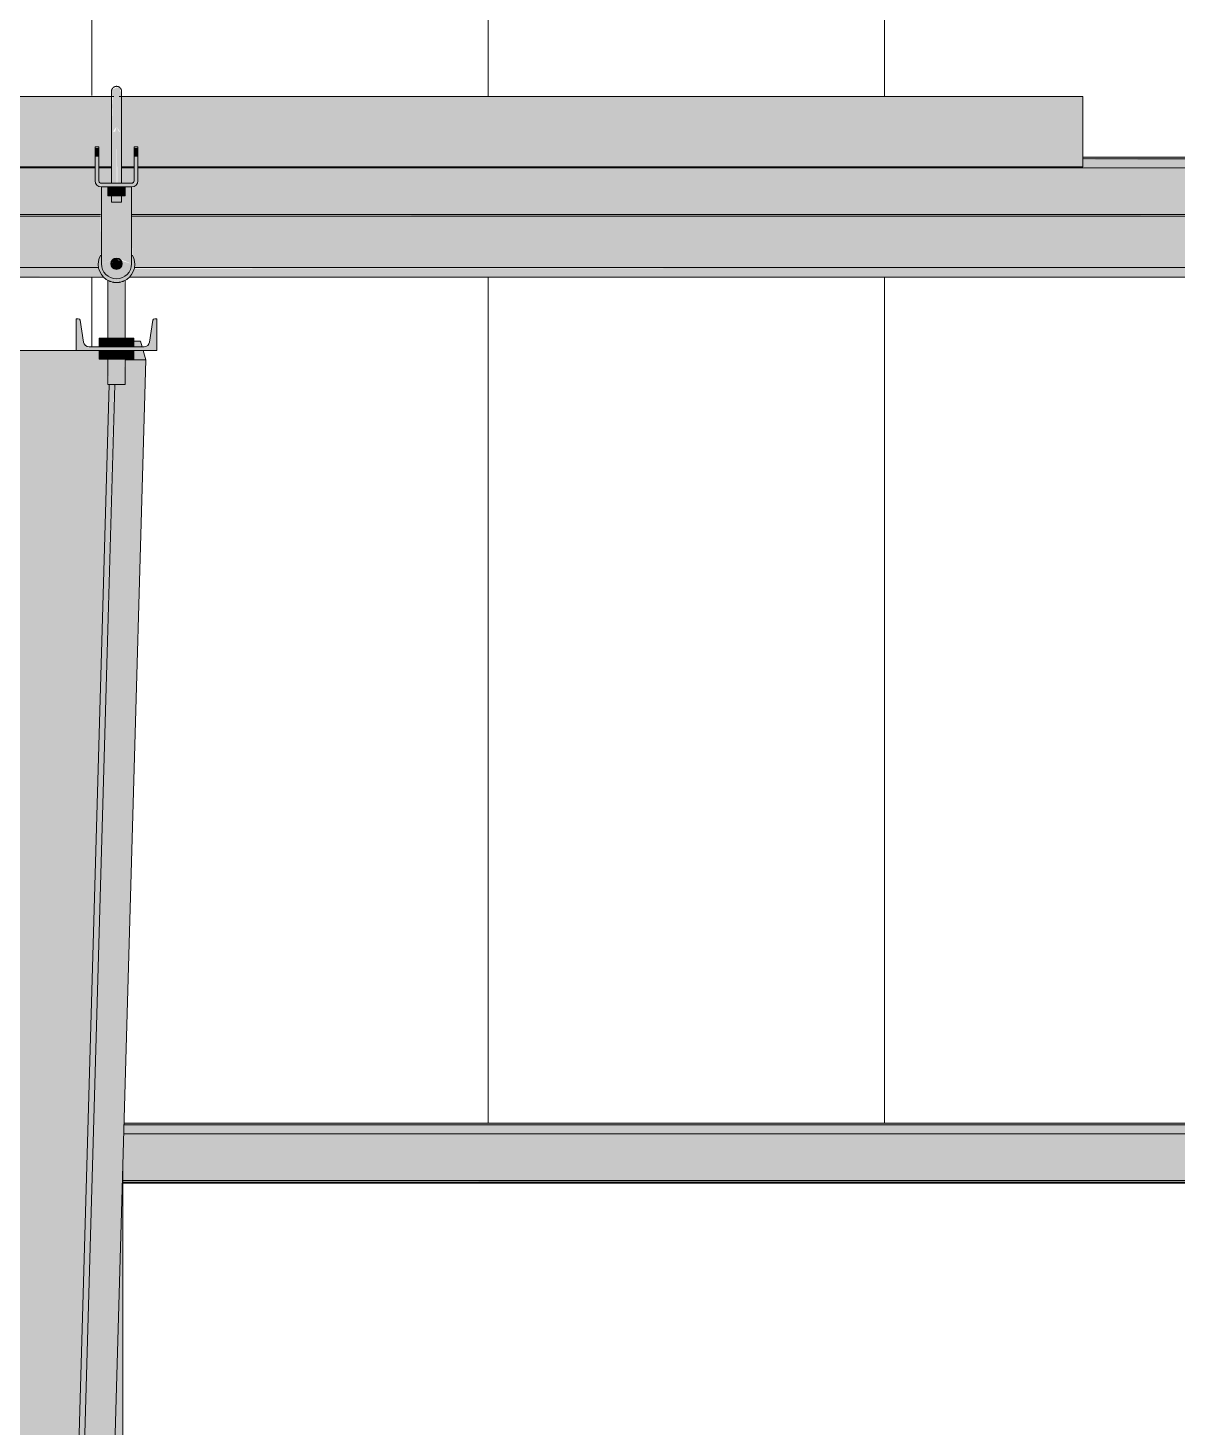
# Model space of a CAD drawing. Header units: inches. Extents: x -26493 to -10162, y -132 to 713.
# Drawn here: x -16296.9 to -16239.8, y 227.9 to 297.4 of the extents above; entities that cross this region are included whole.
import ezdxf

# ---------------------------------------------------------------- set-up
doc = ezdxf.new("R2010")
doc.units = ezdxf.units.IN
doc.header["$MEASUREMENT"] = 0
for name, color, linetype, lineweight in [('A-WALL-PATT', 111, 'Continuous', 13), ('L-SITE-WALL', 31, 'Continuous', 13), ('Q-SPCQ', 91, 'Continuous', 9), ('S-BEAM', 12, 'Continuous', 9)]:
    doc.layers.add(name, color=color, linetype=linetype, lineweight=lineweight)

# ---------------------------------------------------------------- blocks, each defined once
blk = doc.blocks.new('Girt_Z - 8_D-V112-Section 1')
at = {"layer": 'S-BEAM'}
h = blk.add_hatch(color=256, dxfattribs=at)
h.paths.add_polyline_path([(-21251.062, 242.898), (-21190.621, 242.898), (-21190.578, 242.982), (-21251.059, 242.982)], flags=0)
h.paths.add_polyline_path([(-21288.813, 242.898), (-21257.74, 242.898), (-21257.74, 242.982), (-21288.752, 242.982)], flags=0)
h.paths.add_polyline_path([(-21136.053, 242.898), (-21136.053, 242.982), (-21140.053, 242.982), (-21140.053, 242.898)], flags=0)
h.paths.add_polyline_path([(-21178.302, 242.898), (-21178.308, 242.982), (-21188.464, 242.982), (-21188.507, 242.898), (-21184.442, 242.898)], flags=0)
h.paths.add_polyline_path([(-21290.957, 242.898), (-21289.199, 242.898), (-21289.138, 242.982), (-21293.719, 242.982), (-21293.719, 242.898)], flags=0)
h = blk.add_hatch(color=256, dxfattribs=at)
h.paths.add_polyline_path([(-21251.075, 242.449), (-21190.856, 242.449), (-21190.621, 242.898), (-21251.062, 242.898)], flags=0)
h.paths.add_polyline_path([(-21289.14, 242.449), (-21257.74, 242.449), (-21257.74, 242.898), (-21288.813, 242.898)], flags=0)
h.paths.add_polyline_path([(-21136.053, 242.449), (-21136.053, 242.898), (-21140.053, 242.898), (-21140.053, 242.449)], flags=0)
h.paths.add_polyline_path([(-21178.268, 242.449), (-21178.302, 242.898), (-21188.507, 242.898), (-21188.741, 242.449), (-21184.442, 242.449)], flags=0)
h.paths.add_polyline_path([(-21290.957, 242.449), (-21289.526, 242.449), (-21289.199, 242.898), (-21293.719, 242.898), (-21293.719, 242.449)], flags=0)
h = blk.add_hatch(color=256, dxfattribs=at)
h.paths.add_polyline_path([(-21293.719, 240.129), (-21291.214, 240.129), (-21289.526, 242.449), (-21293.719, 242.449), (-21293.719, 240.474)], flags=0)
h.paths.add_polyline_path([(-21290.827, 240.129), (-21257.74, 240.129), (-21257.74, 242.449), (-21289.14, 242.449)], flags=0)
h.paths.add_polyline_path([(-21136.053, 240.129), (-21136.053, 242.449), (-21140.053, 242.449), (-21140.053, 240.129)], flags=0)
h.paths.add_polyline_path([(-21178.094, 240.129), (-21178.268, 242.449), (-21188.741, 242.449), (-21189.95, 240.129), (-21184.442, 240.129)], flags=0)
h.paths.add_polyline_path([(-21192.064, 240.129), (-21190.856, 242.449), (-21251.075, 242.449), (-21251.115, 240.129), (-21194.125, 240.129)], flags=0)
h = blk.add_hatch(color=256, dxfattribs=at)
h.paths.add_polyline_path([(-21250.231, 240.055), (-21192.083, 240.093), (-21192.064, 240.129), (-21251.115, 240.091), (-21251.115, 240.055)], flags=0)
h.paths.add_polyline_path([(-21136.053, 240.055), (-21136.053, 240.129), (-21140.053, 240.091), (-21139.998, 240.055), (-21139.865, 240.055)], flags=0)
h.paths.add_polyline_path([(-21293.719, 240.055), (-21291.238, 240.096), (-21291.214, 240.129), (-21293.719, 240.091), (-21293.719, 240.056)], flags=0)
h.paths.add_polyline_path([(-21290.881, 240.055), (-21257.74, 240.095), (-21257.74, 240.129), (-21290.855, 240.091), (-21290.88, 240.056)], flags=0)
h.paths.add_polyline_path([(-21178.088, 240.055), (-21178.094, 240.129), (-21189.97, 240.091), (-21189.989, 240.055), (-21184.442, 240.055)], flags=0)
for p, q in [((-21190.621, 242.898), (-21251.062, 242.898)), ((-21190.578, 242.982), (-21251.059, 242.982)), ((-21190.856, 242.449), (-21251.075, 242.449)), ((-21192.064, 240.129), (-21251.115, 240.129)), ((-21192.103, 240.055), (-21251.115, 240.055))]:
    blk.add_line(p, q, dxfattribs=at)
blk = doc.blocks.new('Girt_Z - 8_D-V114-Section 1')
at = {"layer": 'S-BEAM'}
h = blk.add_hatch(color=256, dxfattribs=at)
h.paths.add_polyline_path([(-21223.174, 290.449), (-21196.428, 290.5), (-21196.428, 290.898), (-21203.428, 290.843), (-21203.428, 290.5), (-21228.016, 290.449)], flags=0)
h.paths.add_polyline_path([(-21136.428, 290.449), (-21136.053, 290.5), (-21136.053, 290.898), (-21136.428, 290.843), (-21136.428, 290.5), (-21140.053, 290.449)], flags=0)
h = blk.add_hatch(color=256, dxfattribs=at)
h.paths.add_polyline_path([(-21198.966, 290.898), (-21196.428, 290.898), (-21196.428, 290.982), (-21203.428, 290.982), (-21203.428, 290.898)], flags=0)
h.paths.add_polyline_path([(-21136.053, 290.898), (-21136.053, 290.982), (-21136.428, 290.982), (-21136.428, 290.898)], flags=0)
h = blk.add_hatch(color=256, dxfattribs=at)
h.paths.add_polyline_path([(-21252.334, 289.542), (-21252.251, 289.592), (-21252.303, 289.529)], flags=0)
h.paths.add_polyline_path([(-21252.399, 289.592), (-21252.303, 289.626), (-21252.334, 289.542)], flags=0)
h.paths.add_polyline_path([(-21252.48, 289.732), (-21252.319, 289.704), (-21252.399, 289.592), (-21252.448, 289.656)], flags=0)
h.paths.add_polyline_path([(-21252.49, 289.812), (-21252.411, 289.75), (-21252.482, 289.75)], flags=0)
h.paths.add_polyline_path([(-21293.719, 288.129), (-21252.178, 288.129), (-21252.178, 289.687), (-21251.678, 289.706), (-21251.678, 290.449), (-21252.303, 290.449), (-21252.303, 289.812), (-21252.49, 289.812), (-21252.49, 290.449), (-21293.719, 290.449)], flags=0)
h.paths.add_polyline_path([(-21136.053, 288.129), (-21136.053, 290.449), (-21140.053, 290.449), (-21140.053, 288.129)], flags=0)
h.paths.add_polyline_path([(-21181.7, 288.129), (-21181.874, 290.449), (-21250.365, 290.449), (-21250.407, 289.812), (-21250.553, 289.812), (-21250.557, 290.449), (-21251.178, 290.449), (-21251.178, 289.687), (-21250.678, 289.687), (-21250.678, 288.129), (-21184.442, 288.129)], flags=0)
h.paths.add_polyline_path([(-21252.178, 289.5), (-21252.25, 289.542), (-21252.209, 289.687)], flags=0)
h.paths.add_polyline_path([(-21250.457, 289.592), (-21250.553, 289.748), (-21250.394, 289.687), (-21250.407, 289.656)], flags=0)
h.paths.add_polyline_path([(-21250.522, 289.542), (-21250.522, 289.656), (-21250.457, 289.592)], flags=0)
h.paths.add_polyline_path([(-21250.597, 289.511), (-21250.55, 289.592), (-21250.57, 289.522), (-21250.589, 289.514)], flags=0)
h.paths.add_polyline_path([(-21250.678, 289.5), (-21250.615, 289.579), (-21250.615, 289.508)], flags=0)
h.paths.add_polyline_path([(-21250.376, 289.732), (-21250.553, 289.781), (-21250.365, 289.812), (-21250.374, 289.75)], flags=0)
h = blk.add_hatch(color=256, dxfattribs=at)
h.paths.add_polyline_path([(-21247.382, 288.055), (-21181.697, 288.093), (-21181.7, 288.129), (-21250.678, 288.091), (-21250.678, 288.055), (-21249.803, 288.055)], flags=0)
h.paths.add_polyline_path([(-21293.719, 288.055), (-21252.178, 288.095), (-21252.224, 288.129), (-21293.719, 288.091), (-21293.719, 288.056)], flags=0)
h.paths.add_polyline_path([(-21136.053, 288.055), (-21136.053, 288.129), (-21140.053, 288.091), (-21139.998, 288.055), (-21139.865, 288.055)], flags=0)
h = blk.add_hatch(color=256, dxfattribs=at)
h.paths.add_polyline_path([(-21293.719, 287.867), (-21252.178, 287.876), (-21252.224, 288.055), (-21293.719, 288.03), (-21293.719, 287.879)], flags=0)
h.paths.add_polyline_path([(-21223.174, 287.867), (-21181.68, 287.871), (-21181.694, 288.055), (-21250.678, 288.03), (-21250.678, 287.867), (-21228.016, 287.867)], flags=0)
h.paths.add_polyline_path([(-21139.865, 288.055), (-21140.053, 288), (-21139.998, 288), (-21139.926, 288.03)], flags=0)
h.paths.add_polyline_path([(-21139.943, 287.867), (-21136.053, 287.923), (-21136.053, 287.945), (-21139.865, 287.961), (-21139.92, 287.923), (-21139.943, 287.867)], flags=0)
h = blk.add_hatch(color=256, dxfattribs=at)
h.paths.add_polyline_path([(-21293.719, 285.5), (-21252.317, 285.527), (-21252.317, 285.786), (-21252.224, 286.082), (-21252.178, 286.297), (-21252.224, 287.867), (-21293.719, 287.867), (-21293.719, 287.361)], flags=0)
h.paths.add_polyline_path([(-21249.803, 285.5), (-21181.502, 285.5), (-21181.68, 287.867), (-21250.678, 287.867), (-21250.643, 286.109), (-21250.526, 285.687), (-21250.522, 285.5)], flags=0)
h.paths.add_polyline_path([(-21139.478, 285.5), (-21136.053, 285.5), (-21136.053, 287.867), (-21139.943, 287.867), (-21139.943, 285.551), (-21139.883, 285.5)], flags=0)
h.paths.add_polyline_path([(-21250.945, 285.784), (-21251.008, 285.819), (-21250.945, 285.784)], flags=0)
h = blk.add_hatch(color=256, dxfattribs=at)
h.paths.add_polyline_path([(-21293.719, 285.018), (-21252.098, 285.054), (-21252.224, 285.231), (-21252.336, 285.5), (-21293.719, 285.5)], flags=0)
h.paths.add_polyline_path([(-21250.643, 285.018), (-21181.466, 285.018), (-21181.502, 285.5), (-21250.55, 285.444), (-21250.617, 285.265), (-21250.77, 285.038), (-21250.785, 285.018)], flags=0)
h.paths.add_polyline_path([(-21139.478, 285.018), (-21136.053, 285.018), (-21136.053, 285.5), (-21139.883, 285.5), (-21139.408, 285.102)], flags=0)
h.paths.add_polyline_path([(-21139.478, 285.018), (-21140.053, 285.5), (-21140.053, 285.018), (-21139.943, 285.018)], flags=0)
for p, q in [((-21196.428, 290.982), (-21203.428, 290.982)), ((-21196.428, 290.898), (-21203.428, 290.898)), ((-21252.49, 290.449), (-21293.719, 290.449)), ((-21251.669, 290.449), (-21252.303, 290.449)), ((-21250.553, 290.449), (-21251.186, 290.449)), ((-21181.874, 290.449), (-21250.365, 290.449)), ((-21252.224, 288.129), (-21293.719, 288.129)), ((-21252.224, 288.055), (-21293.719, 288.055)), ((-21181.7, 288.129), (-21250.678, 288.129)), ((-21181.694, 288.055), (-21250.678, 288.055)), ((-21293.719, 285.5), (-21252.313, 285.5)), ((-21252.066, 285.018), (-21293.719, 285.018)), ((-21181.466, 285.018), (-21250.792, 285.018)), ((-21250.542, 285.5), (-21181.502, 285.5))]:
    blk.add_line(p, q, dxfattribs=at)
blk = doc.blocks.new('Basketball_Backstop-Performance_Sports_Systems-3103-Ceiling_Hung - 27_-0_ to 27_-11 7_8_-652462-Section 1')
at = {"layer": 'Q-SPCQ'}
h = blk.add_hatch(color=256, dxfattribs=at)
h.paths.add_polyline_path([(-21251.428, 292.492), (-21251.493, 292.25), (-21251.428, 292.25)], flags=0)
h.paths.add_polyline_path([(-21251.669, 292.25), (-21251.605, 292.25), (-21251.428, 292.492), (-21251.428, 294.444), (-21251.652, 294.316), (-21251.678, 294.133), (-21251.614, 293.981), (-21251.654, 293.478), (-21251.628, 293.286), (-21251.654, 292.845)], flags=0)
h = blk.add_hatch(color=256, dxfattribs=at)
h.paths.add_polyline_path([(-21251.428, 292.492), (-21251.428, 292.25), (-21251.303, 292.25)], flags=0)
h.paths.add_polyline_path([(-21251.211, 292.25), (-21251.186, 292.25), (-21251.18, 294.226), (-21251.211, 294.203), (-21251.27, 294.429), (-21251.428, 294.444), (-21251.428, 292.492), (-21251.251, 292.25)], flags=0)
h = blk.add_hatch(color=256, dxfattribs=at)
h.paths.add_polyline_path([(-21286.115, 292.25), (-21251.669, 292.25), (-21251.678, 294), (-21299.428, 294), (-21299.428, 292.25), (-21290.957, 292.25)], flags=0)
h.paths.add_polyline_path([(-21251.186, 292.25), (-21203.428, 292.25), (-21203.428, 294), (-21251.242, 293.97), (-21251.178, 293.367), (-21251.192, 292.475)], flags=0)
h = blk.add_hatch(color=256, dxfattribs=at)
h.paths.add_polyline_path([(-21295.798, 290.5), (-21252.49, 290.529), (-21252.49, 291.433), (-21252.303, 291.375), (-21252.303, 290.5), (-21251.678, 290.53), (-21251.678, 292.25), (-21299.428, 292.25), (-21299.428, 290.5)], flags=0)
h.paths.add_polyline_path([(-21251.178, 290.5), (-21250.553, 290.53), (-21250.553, 291.433), (-21250.365, 291.375), (-21250.365, 290.5), (-21203.428, 290.5), (-21203.428, 292.25), (-21251.178, 292.25), (-21251.178, 290.53)], flags=0)
h = blk.add_hatch(color=256, dxfattribs=at)
h.paths.add_polyline_path([(-21251.644, 288.75), (-21251.428, 288.75), (-21251.428, 289.062), (-21251.678, 289.062), (-21251.669, 288.75)], flags=0)
h.paths.add_polyline_path([(-21251.644, 289.687), (-21251.428, 289.706), (-21251.428, 292.25), (-21251.678, 292.25), (-21251.663, 289.687)], flags=0)
h = blk.add_hatch(color=256, dxfattribs=at)
h.paths.add_polyline_path([(-21251.211, 288.75), (-21251.178, 288.75), (-21251.215, 289.062), (-21251.428, 289.062), (-21251.428, 288.75), (-21251.251, 288.75)], flags=0)
h.paths.add_polyline_path([(-21251.205, 289.687), (-21251.178, 289.706), (-21251.211, 292.25), (-21251.428, 292.25), (-21251.38, 289.687), (-21251.211, 289.687)], flags=0)
for points in [[(-21252.303, 291), (-21252.303, 291.433), (-21252.49, 291.433), (-21252.49, 291)], [(-21250.365, 291), (-21250.365, 291.433), (-21250.553, 291.433), (-21250.553, 291)], [(-21251.865, 289.062), (-21251.428, 289.062), (-21251.428, 289.5), (-21251.865, 289.5)], [(-21251.428, 289.062), (-21250.99, 289.062), (-21250.99, 289.5), (-21251.428, 289.5)], [(-21251.428, 284.75), (-21251.053, 284.839), (-21250.975, 284.871), (-21250.778, 285.027), (-21250.643, 285.203), (-21250.527, 285.615), (-21250.544, 285.828), (-21250.552, 285.891), (-21250.678, 286.089), (-21250.715, 285.465), (-21250.897, 285.157), (-21251.242, 284.962), (-21251.622, 284.963), (-21251.958, 285.157), (-21252.152, 285.493), (-21252.178, 286.089), (-21252.224, 286.082), (-21252.303, 285.891), (-21252.334, 285.656), (-21252.224, 285.231), (-21252.077, 285.027), (-21252.069, 285.015), (-21251.803, 284.839), (-21251.501, 284.76)], [(-21251.493, 285.446), (-21251.251, 285.511), (-21251.186, 285.623), (-21251.186, 285.752), (-21251.428, 285.937), (-21251.605, 285.864), (-21251.669, 285.623), (-21251.619, 285.572)], [(-21249.428, 281.375), (-21249.428, 282.955), (-21249.619, 282.879), (-21249.834, 281.671), (-21249.996, 281.563), (-21250.062, 281.555), (-21252.922, 281.586), (-21253.053, 281.729), (-21253.071, 281.793), (-21253.236, 282.879), (-21253.428, 282.955), (-21253.428, 281.375), (-21249.803, 281.375)], [(-21251.861, 281.555), (-21251.861, 281.992), (-21252.294, 281.992), (-21252.294, 281.555), (-21252.224, 281.555)], [(-21250.995, 281.555), (-21250.995, 281.992), (-21251.861, 281.992), (-21251.861, 281.555)], [(-21250.562, 281.555), (-21250.562, 281.992), (-21250.995, 281.992), (-21250.995, 281.555)], [(-21253.642, 152.543), (-21249.976, 280.918), (-21250.992, 280.918), (-21251.049, 279.687), (-21251.505, 279.687), (-21255.136, 152.543)], [(-21251.861, 280.937), (-21251.861, 281.375), (-21252.294, 281.375), (-21252.294, 280.937), (-21252.224, 280.937)], [(-21250.995, 280.937), (-21250.995, 281.375), (-21251.861, 281.375), (-21251.861, 280.937)], [(-21250.562, 280.937), (-21250.562, 281.375), (-21250.995, 281.375), (-21250.995, 280.937)], [(-21255.136, 152.543), (-21251.541, 279.687), (-21251.786, 279.687), (-21255.161, 160.765), (-21255.161, 152.633)]]:
    blk.add_hatch(color=256, dxfattribs=at).paths.add_polyline_path(points, flags=0)
h = blk.add_hatch(color=256, dxfattribs=at)
h.paths.add_polyline_path([(-21250.678, 289.5), (-21250.597, 289.511), (-21250.645, 289.692)], flags=0)
h.paths.add_polyline_path([(-21252.178, 289.5), (-21252.224, 289.64), (-21252.224, 289.506)], flags=0)
h.paths.add_polyline_path([(-21250.678, 289.5), (-21250.678, 289.687), (-21252.178, 289.687), (-21252.178, 289.5)], flags=0)
h.paths.add_polyline_path([(-21252.259, 289.511), (-21252.24, 289.704), (-21252.334, 289.542)], flags=0)
h.paths.add_polyline_path([(-21250.597, 289.511), (-21250.522, 289.542), (-21250.615, 289.704)], flags=0)
h.paths.add_polyline_path([(-21250.522, 289.542), (-21250.457, 289.592), (-21250.583, 289.706)], flags=0)
h.paths.add_polyline_path([(-21252.334, 289.542), (-21252.266, 289.724), (-21252.399, 289.592)], flags=0)
h.paths.add_polyline_path([(-21250.376, 289.732), (-21250.365, 289.812), (-21250.557, 289.78)], flags=0)
h.paths.add_polyline_path([(-21250.457, 289.592), (-21250.376, 289.732), (-21250.538, 289.706)], flags=0)
h.paths.add_polyline_path([(-21252.48, 289.732), (-21252.299, 289.78), (-21252.49, 289.812)], flags=0)
h.paths.add_polyline_path([(-21252.399, 289.592), (-21252.286, 289.75), (-21252.48, 289.732), (-21252.448, 289.656)], flags=0)
h.paths.add_polyline_path([(-21252.49, 289.812), (-21252.303, 289.812), (-21252.303, 291), (-21252.49, 291)], flags=0)
h.paths.add_polyline_path([(-21250.553, 289.812), (-21250.365, 289.812), (-21250.365, 291), (-21250.553, 291)], flags=0)
h = blk.add_hatch(color=256, dxfattribs=at)
h.paths.add_polyline_path([(-21251.428, 284.937), (-21251.053, 285.038), (-21250.778, 285.312), (-21250.678, 285.687), (-21251.184, 285.828), (-21251.156, 285.615), (-21251.287, 285.444), (-21251.501, 285.416), (-21251.671, 285.547), (-21251.699, 285.76), (-21251.678, 285.868), (-21252.178, 285.687), (-21252.077, 285.312), (-21251.803, 285.038), (-21251.622, 284.963)], flags=0)
h.paths.add_polyline_path([(-21250.678, 285.687), (-21250.678, 289.5), (-21250.99, 289.5), (-21250.99, 289.062), (-21251.178, 289.062), (-21251.211, 288.75), (-21251.678, 288.75), (-21251.678, 289.062), (-21251.865, 289.062), (-21251.865, 289.5), (-21252.178, 289.5), (-21252.178, 285.687), (-21251.355, 285.959), (-21251.014, 285.822)], flags=0)
h = blk.add_hatch(color=256, dxfattribs=at)
h.paths.add_polyline_path([(-21251.428, 285.406), (-21251.229, 285.489), (-21251.147, 285.687), (-21251.184, 285.87), (-21251.545, 285.941), (-21251.673, 285.825), (-21251.699, 285.615), (-21251.568, 285.444), (-21251.501, 285.416)], flags=0)
h.paths.add_polyline_path([(-21251.493, 285.446), (-21251.671, 285.703), (-21251.568, 285.885), (-21251.379, 285.931), (-21251.299, 285.864), (-21251.186, 285.687), (-21251.23, 285.547), (-21251.316, 285.493), (-21251.472, 285.451)], flags=0)
h = blk.add_hatch(color=256, dxfattribs=at)
h.paths.add_polyline_path([(-21251.541, 279.687), (-21251.428, 279.687), (-21251.428, 280.937), (-21251.864, 280.937), (-21251.807, 279.687), (-21251.647, 279.687)], flags=0)
h.paths.add_polyline_path([(-21251.806, 281.992), (-21251.428, 281.992), (-21251.428, 284.75), (-21251.806, 284.833), (-21251.858, 284.859), (-21251.831, 281.992)], flags=0)
h = blk.add_hatch(color=256, dxfattribs=at)
h.paths.add_polyline_path([(-21251.315, 279.687), (-21250.99, 279.687), (-21251.049, 280.937), (-21251.428, 280.937), (-21251.428, 279.687)], flags=0)
h.paths.add_polyline_path([(-21251.049, 281.992), (-21250.993, 281.992), (-21251.05, 284.833), (-21251.276, 284.763), (-21251.428, 284.75), (-21251.428, 281.992), (-21251.088, 281.992)], flags=0)
h = blk.add_hatch(color=256, dxfattribs=at)
h.paths.add_polyline_path([(-21250.062, 280.918), (-21249.976, 280.918), (-21250.103, 281.375), (-21250.562, 281.375), (-21250.562, 280.937), (-21250.562, 280.918)], flags=0)
h.paths.add_polyline_path([(-21250.153, 281.555), (-21250.231, 281.832), (-21250.562, 281.832), (-21250.562, 281.555)], flags=0)
h = blk.add_hatch(color=256, dxfattribs=at)
h.paths.add_polyline_path([(-21257.297, 116), (-21254.428, 116), (-21254.447, 119.75), (-21257.74, 119.75), (-21257.74, 119.312), (-21256.62, 119.312), (-21256.62, 119.125), (-21257.74, 119.125), (-21257.74, 116), (-21257.627, 116)], flags=0)
h.paths.add_polyline_path([(-21256.62, 120.25), (-21254.428, 120.25), (-21254.428, 128.759), (-21257.74, 128.75), (-21257.74, 120.875), (-21256.62, 120.875), (-21256.62, 120.687), (-21257.74, 120.687), (-21257.74, 120.25), (-21256.699, 120.25)], flags=0)
h.paths.add_polyline_path([(-21256.898, 129.222), (-21256.084, 129.245), (-21254.428, 129.25), (-21254.428, 135.437), (-21257.74, 135.437), (-21257.74, 135), (-21256.62, 135), (-21256.62, 134.812), (-21257.74, 134.812), (-21257.74, 129.241), (-21256.919, 129.223)], flags=0)
h.paths.add_polyline_path([(-21257.641, 135.937), (-21254.428, 135.937), (-21254.428, 152.543), (-21255.136, 152.543), (-21255.161, 152.633), (-21255.161, 161.75), (-21257.74, 161.75), (-21257.74, 161.312), (-21256.62, 161.312), (-21256.62, 161.125), (-21257.74, 161.125), (-21257.74, 136.562), (-21256.62, 136.562), (-21256.62, 136.375), (-21257.74, 136.375), (-21257.74, 135.937)], flags=0)
h.paths.add_polyline_path([(-21257.389, 162.25), (-21255.14, 162.25), (-21254.428, 187.186), (-21254.428, 224.759), (-21257.74, 224.75), (-21257.74, 162.875), (-21256.62, 162.875), (-21256.62, 162.687), (-21257.74, 162.687), (-21257.74, 162.25), (-21257.627, 162.25)], flags=0)
h.paths.add_polyline_path([(-21256.898, 225.222), (-21255.813, 225.244), (-21254.428, 225.25), (-21254.428, 281.375), (-21257.74, 281.375), (-21257.702, 225.241), (-21256.919, 225.223)], flags=0)
h = blk.add_hatch(color=256, dxfattribs=at)
h.paths.add_polyline_path([(-21254.428, 116), (-21251.115, 116), (-21251.118, 119.759), (-21253.57, 119.768), (-21254.428, 119.75), (-21254.428, 118.566)], flags=0)
h.paths.add_polyline_path([(-21251.957, 120.222), (-21251.115, 120.241), (-21251.124, 128.125), (-21252.236, 128.125), (-21252.224, 128.312), (-21251.115, 128.312), (-21251.124, 128.75), (-21254.428, 128.75), (-21254.406, 120.241), (-21252.086, 120.231)], flags=0)
h.paths.add_polyline_path([(-21254.428, 129.25), (-21251.115, 129.25), (-21251.125, 129.687), (-21252.236, 129.687), (-21252.224, 129.875), (-21251.115, 129.875), (-21251.129, 135.446), (-21253.57, 135.455), (-21254.428, 135.437), (-21254.428, 132.633)], flags=0)
h.paths.add_polyline_path([(-21251.957, 135.91), (-21251.115, 135.928), (-21251.147, 161.758), (-21253.379, 161.757), (-21253.642, 152.543), (-21254.428, 152.543), (-21254.428, 135.929), (-21252.086, 135.919)], flags=0)
h.paths.add_polyline_path([(-21251.957, 162.222), (-21251.115, 162.241), (-21251.115, 224.125), (-21251.598, 224.125), (-21253.333, 162.242), (-21252.086, 162.231)], flags=0)
h.paths.add_polyline_path([(-21254.428, 187.186), (-21253.355, 224.75), (-21254.428, 224.75), (-21254.428, 207.653)], flags=0)
h.paths.add_polyline_path([(-21251.593, 224.312), (-21251.115, 224.312), (-21251.115, 224.75), (-21251.58, 224.75)], flags=0)
h.paths.add_polyline_path([(-21251.566, 225.25), (-21251.115, 225.25), (-21251.115, 225.687), (-21251.553, 225.687), (-21251.559, 225.483)], flags=0)
h.paths.add_polyline_path([(-21254.428, 225.25), (-21253.341, 225.25), (-21251.807, 279.687), (-21251.865, 279.687), (-21251.865, 280.937), (-21252.294, 280.937), (-21252.294, 281.375), (-21254.428, 281.375), (-21254.428, 226.408)], flags=0)
h.paths.add_polyline_path([(-21251.19, 225.875), (-21251.115, 225.875), (-21251.115, 241.022), (-21251.548, 225.875), (-21251.228, 225.875)], flags=0)
for p, q in [((-21251.678, 294.014), (-21251.678, 294.05)), ((-21251.555, 294), (-21299.428, 294)), ((-21203.428, 294), (-21251.297, 294)), ((-21203.428, 294), (-21203.428, 292.25)), ((-21251.678, 292.25), (-21251.678, 289.706)), ((-21251.178, 289.706), (-21251.178, 292.25)), ((-21203.428, 292.25), (-21203.428, 290.5)), ((-21252.303, 291.5), (-21252.49, 291.5)), ((-21252.49, 291), (-21252.49, 291.5)), ((-21252.49, 291.5), (-21252.49, 291.429)), ((-21252.49, 291.5), (-21252.303, 291.5)), ((-21252.303, 291.429), (-21252.303, 291.5)), ((-21252.303, 291.5), (-21252.303, 291)), ((-21250.365, 291.5), (-21250.553, 291.5)), ((-21250.553, 291), (-21250.553, 291.5)), ((-21250.553, 291.5), (-21250.553, 291.429)), ((-21250.553, 291.5), (-21250.365, 291.5)), ((-21250.365, 291.429), (-21250.365, 291.5)), ((-21250.365, 291.5), (-21250.365, 291)), ((-21252.49, 289.812), (-21252.49, 291)), ((-21252.303, 291), (-21252.303, 289.812)), ((-21250.553, 291), (-21250.553, 289.812)), ((-21250.365, 289.812), (-21250.365, 291)), ((-21299.428, 290.5), (-21252.49, 290.5)), ((-21252.303, 290.5), (-21251.669, 290.5)), ((-21251.186, 290.5), (-21250.553, 290.5)), ((-21250.365, 290.5), (-21203.428, 290.5)), ((-21250.678, 289.687), (-21252.178, 289.687)), ((-21252.178, 289.5), (-21252.178, 285.687)), ((-21252.178, 289.5), (-21250.678, 289.5)), ((-21251.865, 289.062), (-21251.865, 289.5)), ((-21251.678, 289.5), (-21251.678, 288.75)), ((-21251.428, 289.5), (-21251.428, 289.062)), ((-21251.178, 288.75), (-21251.178, 289.5)), ((-21250.99, 289.062), (-21250.99, 289.5)), ((-21250.678, 285.687), (-21250.678, 289.5)), ((-21251.428, 289.062), (-21251.865, 289.062)), ((-21251.428, 288.75), (-21251.678, 288.75)), ((-21250.99, 289.062), (-21251.428, 289.062)), ((-21251.178, 288.75), (-21251.428, 288.75)), ((-21251.865, 284.862), (-21251.865, 281.992)), ((-21251.865, 284.862), (-21251.865, 281.992)), ((-21250.99, 281.992), (-21250.99, 284.862)), ((-21250.99, 281.992), (-21250.99, 284.862)), ((-21253.325, 282.955), (-21253.428, 282.955)), ((-21253.428, 282.955), (-21253.428, 281.375)), ((-21249.428, 282.955), (-21249.53, 282.955)), ((-21249.428, 281.375), (-21249.428, 282.955)), ((-21253.071, 281.793), (-21253.236, 282.879)), ((-21249.619, 282.879), (-21249.785, 281.793)), ((-21250.062, 281.555), (-21252.794, 281.555)), ((-21252.294, 281.992), (-21251.861, 281.992)), ((-21252.294, 281.992), (-21252.294, 281.555)), ((-21251.861, 281.992), (-21250.995, 281.992)), ((-21251.861, 281.555), (-21251.861, 281.992)), ((-21250.995, 281.992), (-21250.562, 281.992)), ((-21250.995, 281.555), (-21250.995, 281.992)), ((-21250.562, 281.555), (-21250.562, 281.992)), ((-21250.231, 281.832), (-21250.562, 281.832)), ((-21250.152, 281.55), (-21250.231, 281.832)), ((-21257.74, 281.375), (-21254.428, 281.375)), ((-21254.428, 281.375), (-21253.422, 281.375)), ((-21253.642, 152.543), (-21249.976, 280.918)), ((-21253.428, 281.375), (-21249.428, 281.375)), ((-21252.294, 281.375), (-21252.294, 280.937)), ((-21251.861, 280.937), (-21252.294, 280.937)), ((-21251.865, 280.937), (-21251.865, 279.687)), ((-21251.861, 280.937), (-21251.861, 281.375)), ((-21250.995, 280.937), (-21251.861, 280.937)), ((-21251.003, 280.918), (-21249.976, 280.918)), ((-21250.995, 280.937), (-21250.995, 281.375)), ((-21250.562, 280.937), (-21250.995, 280.937)), ((-21250.99, 279.687), (-21250.99, 280.937)), ((-21250.562, 280.937), (-21250.562, 281.375)), ((-21249.976, 280.918), (-21250.103, 281.375)), ((-21255.14, 162.241), (-21251.786, 279.687)), ((-21255.136, 152.543), (-21251.505, 279.687)), ((-21251.428, 279.687), (-21251.865, 279.687)), ((-21250.99, 279.687), (-21251.428, 279.687)), ((-21251.115, 225.875), (-21251.115, 241.022))]:
    blk.add_line(p, q, dxfattribs=at)
at = {"layer": 'Q-SPCQ', "flags": 128}
for points in [[(-21251.678, 294.25), (-21251.678, 294.26), (-21251.677, 294.27), (-21251.676, 294.28), (-21251.675, 294.29), (-21251.673, 294.3), (-21251.671, 294.309), (-21251.668, 294.319), (-21251.665, 294.329), (-21251.662, 294.338), (-21251.658, 294.347), (-21251.654, 294.356), (-21251.65, 294.365), (-21251.645, 294.374), (-21251.64, 294.383), (-21251.634, 294.391), (-21251.628, 294.399), (-21251.622, 294.407), (-21251.616, 294.415), (-21251.609, 294.422), (-21251.602, 294.429), (-21251.595, 294.436), (-21251.587, 294.443), (-21251.579, 294.449), (-21251.571, 294.455), (-21251.563, 294.46), (-21251.554, 294.466), (-21251.546, 294.47), (-21251.537, 294.475), (-21251.528, 294.479), (-21251.518, 294.483), (-21251.509, 294.486), (-21251.499, 294.49), (-21251.49, 294.492), (-21251.48, 294.494), (-21251.47, 294.496), (-21251.46, 294.498), (-21251.45, 294.499), (-21251.441, 294.5), (-21251.431, 294.5), (-21251.428, 294.5)], [(-21251.678, 293.975), (-21251.678, 294.014), (-21251.678, 294.05), (-21251.678, 294.084), (-21251.678, 294.114), (-21251.678, 294.142), (-21251.678, 294.166), (-21251.678, 294.187), (-21251.678, 294.206), (-21251.678, 294.221), (-21251.678, 294.233), (-21251.678, 294.242), (-21251.678, 294.247), (-21251.678, 294.25)], [(-21251.678, 294.25), (-21251.678, 294.248), (-21251.678, 294.244), (-21251.678, 294.236), (-21251.678, 294.224), (-21251.678, 294.21), (-21251.678, 294.193), (-21251.678, 294.172), (-21251.678, 294.148), (-21251.678, 294.122), (-21251.678, 294.092), (-21251.678, 294.06), (-21251.678, 294.024), (-21251.678, 293.986), (-21251.678, 293.945), (-21251.678, 293.901), (-21251.678, 293.854), (-21251.678, 293.805), (-21251.678, 293.754), (-21251.678, 293.7), (-21251.678, 293.643), (-21251.678, 293.585), (-21251.678, 293.524), (-21251.678, 293.462), (-21251.678, 293.397), (-21251.678, 293.331), (-21251.678, 293.262), (-21251.678, 293.193), (-21251.678, 293.121), (-21251.678, 293.049), (-21251.678, 292.975), (-21251.678, 292.9), (-21251.678, 292.823), (-21251.678, 292.746), (-21251.678, 292.668), (-21251.678, 292.59), (-21251.678, 292.511), (-21251.678, 292.431), (-21251.678, 292.352), (-21251.678, 292.272), (-21251.678, 292.25)], [(-21251.678, 294.06), (-21251.678, 294.024), (-21251.678, 293.986)], [(-21251.634, 294.391), (-21251.628, 294.399), (-21251.622, 294.407), (-21251.616, 294.415), (-21251.609, 294.422), (-21251.602, 294.429), (-21251.595, 294.436), (-21251.587, 294.443), (-21251.579, 294.449), (-21251.571, 294.455), (-21251.563, 294.46), (-21251.554, 294.466), (-21251.546, 294.47), (-21251.537, 294.475), (-21251.528, 294.479), (-21251.518, 294.483), (-21251.509, 294.486), (-21251.499, 294.49), (-21251.49, 294.492), (-21251.48, 294.494), (-21251.47, 294.496), (-21251.46, 294.498), (-21251.45, 294.499), (-21251.441, 294.5), (-21251.431, 294.5), (-21251.428, 294.5)], [(-21251.428, 294.5), (-21251.418, 294.5), (-21251.408, 294.499), (-21251.398, 294.498), (-21251.388, 294.497), (-21251.378, 294.495), (-21251.368, 294.493), (-21251.359, 294.49), (-21251.349, 294.487), (-21251.34, 294.484), (-21251.33, 294.48), (-21251.321, 294.476), (-21251.312, 294.472), (-21251.304, 294.467), (-21251.295, 294.462), (-21251.287, 294.456), (-21251.279, 294.451), (-21251.271, 294.444), (-21251.263, 294.438), (-21251.256, 294.431), (-21251.248, 294.424), (-21251.242, 294.417), (-21251.235, 294.409), (-21251.229, 294.401), (-21251.223, 294.393), (-21251.217, 294.385), (-21251.212, 294.377), (-21251.207, 294.368), (-21251.203, 294.359), (-21251.199, 294.35), (-21251.195, 294.341), (-21251.191, 294.331), (-21251.188, 294.322), (-21251.186, 294.312), (-21251.183, 294.302), (-21251.181, 294.292), (-21251.18, 294.283), (-21251.179, 294.273), (-21251.178, 294.263), (-21251.178, 294.253), (-21251.178, 294.25)], [(-21251.428, 294.5), (-21251.418, 294.5), (-21251.408, 294.499), (-21251.398, 294.498), (-21251.388, 294.497), (-21251.378, 294.495), (-21251.368, 294.493), (-21251.359, 294.49), (-21251.349, 294.487), (-21251.34, 294.484), (-21251.33, 294.48), (-21251.321, 294.476), (-21251.312, 294.472), (-21251.304, 294.467), (-21251.295, 294.462), (-21251.287, 294.456), (-21251.279, 294.451), (-21251.271, 294.444)], [(-21251.263, 294.438), (-21251.256, 294.431), (-21251.248, 294.424), (-21251.242, 294.417), (-21251.235, 294.409), (-21251.229, 294.401), (-21251.223, 294.393), (-21251.217, 294.385), (-21251.212, 294.377), (-21251.207, 294.368), (-21251.203, 294.359), (-21251.199, 294.35), (-21251.195, 294.341), (-21251.191, 294.331), (-21251.188, 294.322), (-21251.186, 294.312), (-21251.183, 294.302), (-21251.181, 294.292), (-21251.18, 294.283), (-21251.179, 294.273), (-21251.178, 294.263), (-21251.178, 294.253), (-21251.178, 294.25)], [(-21251.178, 292.25), (-21251.178, 292.33), (-21251.178, 292.41), (-21251.178, 292.489), (-21251.178, 292.569), (-21251.178, 292.647), (-21251.178, 292.725), (-21251.178, 292.803), (-21251.178, 292.879), (-21251.178, 292.955), (-21251.178, 293.029), (-21251.178, 293.102), (-21251.178, 293.174), (-21251.178, 293.244), (-21251.178, 293.312), (-21251.178, 293.379), (-21251.178, 293.444), (-21251.178, 293.508), (-21251.178, 293.569), (-21251.178, 293.628), (-21251.178, 293.685), (-21251.178, 293.739), (-21251.178, 293.791), (-21251.178, 293.841), (-21251.178, 293.888), (-21251.178, 293.933), (-21251.178, 293.975), (-21251.178, 294.014), (-21251.178, 294.05), (-21251.178, 294.084), (-21251.178, 294.114), (-21251.178, 294.142), (-21251.178, 294.166), (-21251.178, 294.187), (-21251.178, 294.206), (-21251.178, 294.221), (-21251.178, 294.233), (-21251.178, 294.242), (-21251.178, 294.247), (-21251.178, 294.25)], [(-21251.178, 294.25), (-21251.178, 294.248), (-21251.178, 294.244), (-21251.178, 294.236), (-21251.178, 294.224), (-21251.178, 294.21), (-21251.178, 294.193), (-21251.178, 294.172), (-21251.178, 294.148), (-21251.178, 294.122), (-21251.178, 294.092), (-21251.178, 294.06), (-21251.178, 294.024), (-21251.178, 293.986)], [(-21251.178, 294.233), (-21251.178, 294.242), (-21251.178, 294.247), (-21251.178, 294.25)], [(-21251.178, 294.25), (-21251.178, 294.248), (-21251.178, 294.244), (-21251.178, 294.236)], [(-21251.178, 294.014), (-21251.178, 294.05), (-21251.178, 294.084), (-21251.178, 294.114), (-21251.178, 294.142)], [(-21251.178, 294.122), (-21251.178, 294.092), (-21251.178, 294.06), (-21251.178, 294.024), (-21251.178, 293.986)]]:
    blk.add_lwpolyline(points, dxfattribs=at)
at = {"layer": 'Q-SPCQ'}
for centre, radius, start, end in [((-21252.178, 289.812), 0.312, 180, 270), ((-21252.178, 289.812), 0.125, 180, 270), ((-21252.178, 289.812), 0.125, 195, 255), ((-21250.678, 289.812), 0.312, 270, 0), ((-21250.678, 289.812), 0.125, 270, 0), ((-21250.678, 289.812), 0.125, 285, 300), ((-21250.678, 289.812), 0.125, 301.18227, 345), ((-21251.428, 285.656), 0.906, 150, 180), ((-21251.428, 285.687), 0.281, 0, 180), ((-21251.428, 285.687), 0.25, 0, 180), ((-21251.428, 285.687), 0.281, 120, 135), ((-21251.428, 285.687), 0.281, 45, 60), ((-21251.428, 285.656), 0.906, 0, 30), ((-21251.428, 285.656), 0.906, 180, 0), ((-21251.428, 285.687), 0.75, 180, 0), ((-21251.428, 285.687), 0.281, 180, 0), ((-21251.428, 285.687), 0.25, 180, 0), ((-21253.325, 282.865), 0.09, 8.65819, 90), ((-21249.53, 282.865), 0.09, 90, 171.34181), ((-21252.794, 281.835), 0.28, 188.65819, 270), ((-21250.062, 281.835), 0.28, 270, 351.34181)]:
    blk.add_arc(centre, radius, start, end, dxfattribs=at)
for points, knots in [([(-21251.71, 284.795), (-21251.714, 284.796), (-21251.724, 284.799), (-21251.742, 284.806), (-21251.763, 284.814), (-21251.782, 284.822), (-21251.796, 284.829), (-21251.803, 284.831), (-21251.806, 284.833)], [0.2222222, 0.2222222, 0.2222222, 0.2222222, 0.2361111, 0.25, 0.2777778, 0.3055556, 0.3194444, 0.3333333, 0.3333333, 0.3333333, 0.3333333]), ([(-21251.428, 284.75), (-21251.454, 284.75), (-21251.493, 284.752), (-21251.543, 284.758), (-21251.579, 284.762), (-21251.614, 284.769), (-21251.635, 284.774), (-21251.645, 284.777)], [0, 0, 0, 0, 0.0555556, 0.0833333, 0.1111111, 0.1388889, 0.1643378, 0.1643378, 0.1643378, 0.1643378]), ([(-21251.21, 284.777), (-21251.221, 284.774), (-21251.242, 284.769), (-21251.276, 284.762), (-21251.313, 284.758), (-21251.363, 284.752), (-21251.402, 284.75), (-21251.428, 284.75)], [0.8356622, 0.8356622, 0.8356622, 0.8356622, 0.8611111, 0.8888889, 0.9166667, 0.9444444, 1, 1, 1, 1]), ([(-21251.05, 284.833), (-21251.053, 284.831), (-21251.059, 284.829), (-21251.073, 284.822), (-21251.093, 284.814), (-21251.114, 284.806), (-21251.132, 284.799), (-21251.141, 284.796), (-21251.146, 284.795)], [0.6666667, 0.6666667, 0.6666667, 0.6666667, 0.6805556, 0.6944444, 0.7222222, 0.75, 0.7638889, 0.7777778, 0.7777778, 0.7777778, 0.7777778])]:
    blk.add_open_spline(points, degree=3, knots=knots, dxfattribs=at)

msp = doc.modelspace()

# ---------------------------------------------------------------- hatches: boundary and pattern name
at = {"layer": 'A-WALL-PATT', "lineweight": 9}
h = msp.add_hatch(dxfattribs=at)
h.set_pattern_fill('FP_28', color=256, style=0, pattern_type=2)
h.set_pattern_definition([(90, (-21293.719, 0), (-19.685, 1e-15), [])])
h.paths.add_polyline_path([(-16334.783, 242.982), (-16330.202, 242.982), (-16305.21, 277.34), (-16305.338, 277.451), (-16305.694, 278), (-16305.824, 278.424), (-16305.866, 278.622), (-16334.783, 279.063), (-16334.783, 245.163)], flags=0)
h.paths.add_polyline_path([(-16329.815, 242.982), (-16298.804, 242.982), (-16298.804, 281.375), (-16298.304, 281.375), (-16298.36, 281.944), (-16299.991, 281.992), (-16300.025, 282.218), (-16300.228, 282.069), (-16300.314, 282.125), (-16300.369, 282.158), (-16300.483, 282.092), (-16301.119, 281.589), (-16301.163, 281.664), (-16301.03, 281.446), (-16300.933, 281.296), (-16301.26, 280.969), (-16301.119, 280.827), (-16302.48, 277.64), (-16302.971, 277.19), (-16303.184, 277.058), (-16303.851, 276.894), (-16304.206, 276.899), (-16304.741, 277.047), (-16304.979, 277.126), (-16328.229, 245.163)], flags=0)
h.paths.add_polyline_path([(-16291.04, 242.982), (-16231.641, 242.982), (-16220.918, 263.567), (-16222.53, 285.018), (-16291.851, 285.015), (-16292.061, 284.781), (-16292.054, 281.992), (-16291.625, 281.992), (-16291.625, 281.832), (-16291.294, 281.832), (-16291.217, 281.555), (-16290.998, 281.586), (-16290.866, 281.729), (-16290.848, 281.793), (-16290.683, 282.879), (-16290.491, 282.955), (-16290.491, 281.375), (-16291.167, 281.375), (-16291.04, 280.918), (-16292.123, 242.982), (-16291.294, 242.982)], flags=0)
h.paths.add_polyline_path([(-16229.527, 242.982), (-16219.372, 242.982), (-16220.652, 260.02), (-16228.391, 245.163)], flags=0)
h.paths.add_polyline_path([(-16181.116, 242.982), (-16181.064, 242.982), (-16181.116, 245.163)], flags=0)
h.paths.add_polyline_path([(-16303.866, 278.533), (-16303.749, 278.69), (-16303.817, 278.619), (-16303.865, 278.537)], flags=0)
h.paths.add_polyline_path([(-16300.806, 282.106), (-16300.806, 282.003), (-16300.677, 282.147), (-16300.746, 282.125)], flags=0)
h.paths.add_polyline_path([(-16305.844, 278.935), (-16305.803, 279.235), (-16305.528, 279.801), (-16305.29, 280.096), (-16304.7, 280.486), (-16301.914, 281.623), (-16301.744, 281.51), (-16301.393, 281.808), (-16301.232, 281.668), (-16300.959, 281.936), (-16300.598, 282.384), (-16300.587, 282.546), (-16300.421, 282.687), (-16300.61, 282.924), (-16300.585, 283.065), (-16300.521, 283.065), (-16300.522, 283.218), (-16300.382, 283.25), (-16300.321, 283.29), (-16300.143, 283.294), (-16299.991, 283.201), (-16299.991, 283.431), (-16298.304, 283.383), (-16298.27, 283.157), (-16298.067, 283.306), (-16297.926, 283.281), (-16297.926, 283.217), (-16297.774, 283.218), (-16297.774, 283.091), (-16297.71, 283.065), (-16297.674, 282.859), (-16297.834, 282.653), (-16297.685, 282.451), (-16297.745, 282.372), (-16297.774, 282.31), (-16297.774, 282.157), (-16297.898, 282.164), (-16297.928, 282.094), (-16298.132, 282.057), (-16298.179, 282.057), (-16298.129, 281.375), (-16294.491, 281.375), (-16294.491, 282.955), (-16294.3, 282.879), (-16294.085, 281.671), (-16293.923, 281.563), (-16293.835, 281.555), (-16293.357, 281.555), (-16293.357, 281.992), (-16292.926, 281.992), (-16292.87, 284.833), (-16292.945, 284.871), (-16293.134, 285.018), (-16334.783, 285.018), (-16334.783, 279.376), (-16305.864, 278.935)], flags=0)
h.paths.add_polyline_path([(-16301.141, 281.601), (-16301.035, 281.664), (-16301.085, 281.706), (-16301.119, 281.658), (-16301.132, 281.623)], flags=0)
h.paths.add_polyline_path([(-16300.799, 281.942), (-16300.764, 281.896), (-16300.698, 281.915), (-16300.617, 281.992), (-16300.636, 282.038), (-16300.665, 282.076), (-16300.788, 281.963)], flags=0)
h.paths.add_polyline_path([(-16300.88, 281.857), (-16300.826, 281.935), (-16300.877, 281.864)], flags=0)
h.paths.add_polyline_path([(-16300.245, 282.496), (-16300.264, 282.44), (-16300.246, 282.485)], flags=0)
h.paths.add_polyline_path([(-16299.991, 282.258), (-16299.991, 282.306), (-16298.304, 282.306), (-16298.304, 282.875), (-16298.179, 282.875), (-16298.129, 282.385), (-16298.027, 282.451), (-16297.973, 282.564), (-16297.918, 282.451), (-16297.898, 282.811), (-16298.013, 283.063), (-16298.304, 283.069), (-16300.257, 283.05), (-16300.377, 282.924), (-16300.398, 282.564), (-16300.359, 282.538), (-16300.293, 282.575), (-16300.158, 282.345), (-16300.148, 282.287), (-16300.115, 282.281)], flags=0)
h.paths.add_polyline_path([(-16298.047, 282.32), (-16297.928, 282.397), (-16298.041, 282.397), (-16298.044, 282.351)], flags=0)
h.paths.add_polyline_path([(-16298.179, 282.282), (-16298.132, 282.343), (-16298.179, 282.32)], flags=0)
h.paths.add_polyline_path([(-16298.039, 282.953), (-16298.129, 283.032), (-16298.013, 283.063), (-16298.038, 282.955)], flags=0)
h.paths.add_polyline_path([(-16297.976, 282.8), (-16298.013, 282.951), (-16297.936, 282.945), (-16297.973, 282.811)], flags=0)
h.paths.add_polyline_path([(-16300.32, 282.8), (-16300.367, 282.978), (-16300.268, 282.924), (-16300.315, 282.811)], flags=0)
h.paths.add_polyline_path([(-16300.257, 282.953), (-16300.228, 283.05), (-16300.115, 283.011), (-16300.248, 282.956)], flags=0)
h.paths.add_polyline_path([(-16244.491, 290.982), (-16237.491, 291.013), (-16237.491, 294), (-16223.205, 294), (-16226.136, 333.018), (-16291.269, 333.018), (-16334.783, 328.43), (-16334.783, 294), (-16292.726, 294.049), (-16292.716, 294.316), (-16292.697, 294.377), (-16292.491, 294.444), (-16292.334, 294.429), (-16292.286, 294.037), (-16292.241, 294), (-16244.491, 294), (-16244.491, 291.013)], flags=0)
h.paths.add_polyline_path([(-16234.702, 338.982), (-16226.584, 338.982), (-16226.648, 339.831), (-16226.908, 339.804)], flags=0)
h.paths.add_polyline_path([(-16286.557, 374.905), (-16286.636, 374.98), (-16286.509, 375.035), (-16286.539, 374.954)], flags=0)
h.paths.add_polyline_path([(-16238.598, 376.903), (-16238.677, 376.978), (-16238.551, 377.033), (-16238.58, 376.952)], flags=0)
h.paths.add_polyline_path([(-16191.051, 388.783), (-16190.972, 388.708), (-16190.919, 388.669), (-16188.455, 388.669), (-16188.602, 388.83), (-16190.972, 388.753)], flags=0)
h.paths.add_polyline_path([(-16195.097, 388.669), (-16191.093, 388.669), (-16191.051, 388.783), (-16191.051, 388.838), (-16191.952, 388.8)], flags=0)
h.paths.add_polyline_path([(-16239.01, 386.785), (-16238.93, 386.709), (-16239.057, 386.654), (-16239.028, 386.736)], flags=0)
h.paths.add_polyline_path([(-16286.968, 384.786), (-16286.889, 384.711), (-16287.016, 384.656), (-16286.986, 384.737)], flags=0)
h.paths.add_polyline_path([(-16334.466, 373.041), (-16334.515, 372.906), (-16334.594, 372.982), (-16334.476, 373.037)], flags=0)
h.paths.add_polyline_path([(-16334.645, 372.846), (-16289.052, 374.746), (-16289.558, 375.3), (-16289.477, 375.373), (-16289.006, 374.857), (-16286.557, 374.905), (-16286.557, 374.85), (-16241.094, 376.744), (-16241.599, 377.298), (-16241.518, 377.372), (-16241.047, 376.855), (-16238.598, 376.903), (-16238.598, 376.848), (-16195.097, 378.661), (-16195.097, 388.669), (-16236.514, 386.943), (-16236.009, 386.39), (-16236.09, 386.316), (-16236.561, 386.832), (-16239.01, 386.785), (-16239.01, 386.839), (-16284.473, 384.945), (-16283.967, 384.391), (-16284.048, 384.318), (-16284.519, 384.834), (-16286.968, 384.786), (-16286.968, 384.841), (-16332.431, 382.947), (-16331.926, 382.393), (-16332.02, 382.335), (-16332.478, 382.836), (-16334.783, 382.739), (-16334.732, 379.42), (-16334.466, 373.041), (-16334.575, 373.041), (-16334.783, 378.029), (-16334.783, 372.95), (-16334.515, 372.906), (-16334.594, 372.87)], flags=0)
h.paths.add_polyline_path([(-16286.617, 375.035), (-16287.017, 384.652), (-16286.908, 384.652), (-16286.507, 375.039)], flags=0)
h.paths.add_polyline_path([(-16238.658, 377.033), (-16239.059, 386.65), (-16238.95, 386.65), (-16238.549, 377.038)], flags=0)
h.paths.add_polyline_path([(-16181.116, 379.243), (-16181.064, 379.245), (-16181.116, 379.42)], flags=0)
h.paths.add_polyline_path([(-16187.136, 380.386), (-16181.116, 385.999), (-16181.116, 389.252), (-16188.556, 388.942), (-16188.307, 388.669), (-16187.136, 388.669), (-16187.136, 384.834)], flags=0)

# ---------------------------------------------------------------- linework, layer by layer
at = {"layer": 'L-SITE-WALL'}
msp.add_line((-16233.195, 240), (-16292.179, 240), dxfattribs=at)

# ---------------------------------------------------------------- block references
at = {"layer": 'Q-SPCQ'}
msp.add_blockref('Basketball_Backstop-Performance_Sports_Systems-3103-Ceiling_Hung - 27_-0_ to 27_-11 7_8_-652462-Section 1', (4958.936, 0), dxfattribs=at)
at = {"layer": 'S-BEAM'}
for name in ['Girt_Z - 8_D-V114-Section 1', 'Girt_Z - 8_D-V112-Section 1']:
    msp.add_blockref(name, (4958.936, 0), dxfattribs=at)

doc.saveas('drawing.dxf')
